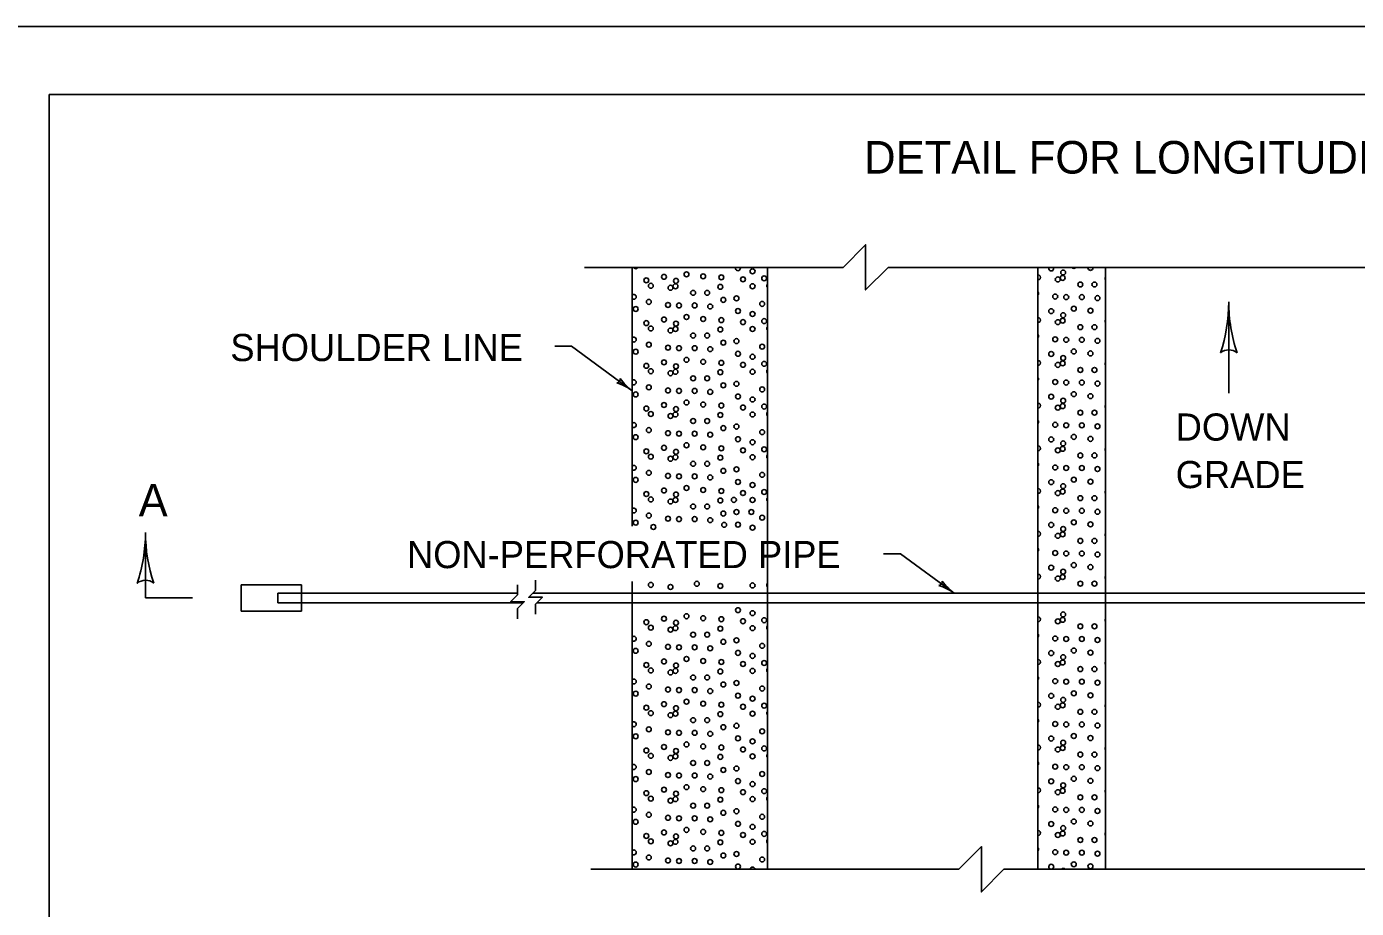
# Model space of a CAD drawing. Extents: x 1000 to 1036.3, y 1000 to 1022.
# Drawn here: x 1006.83 to 1016.63, y 1015.51 to 1022 of the extents above; entities that cross this region are included whole.
import ezdxf

# ---------------------------------------------------------------- set-up
doc = ezdxf.new("R2010")
doc.units = 0
for name, color, linetype in [('Level 1', 7, 'Continuous'), ('Level 10', 7, 'Continuous'), ('Level 11', 7, 'Continuous'), ('Level 5', 7, 'Continuous')]:
    doc.layers.add(name, color=color, linetype=linetype)

msp = doc.modelspace()

# ---------------------------------------------------------------- linework, layer by layer
at = {"layer": 'Level 1'}
for p, q in [((1012.5983, 1020.2274), (1010.9431, 1020.2274)), ((1011.296, 1020.2274), (1011.296, 1018.3207)), ((1012.292, 1020.2274), (1012.292, 1015.7961)), ((1020.0421, 1020.2274), (1013.4317, 1020.2274)), ((1014.284, 1020.2274), (1014.284, 1015.7961)), ((1014.782, 1020.2274), (1014.782, 1015.7961)), ((1015.6901, 1019.9722), (1015.6901, 1019.301)), ((1010.7242, 1019.6461), (1010.8492, 1019.6461)), ((1010.8492, 1019.6461), (1011.296, 1019.3191)), ((1007.7095, 1017.7931), (1007.7095, 1018.2758)), ((1013.1467, 1018.1175), (1013.2717, 1018.1175)), ((1013.2717, 1018.1175), (1013.6679, 1017.8276)), ((1008.4145, 1017.8899), (1008.4145, 1017.6962)), ((1008.8596, 1017.8899), (1008.4145, 1017.8899)), ((1008.8596, 1017.8899), (1008.8596, 1017.6962)), ((1011.296, 1017.9142), (1011.296, 1015.7961)), ((1008.057, 1017.7931), (1007.7095, 1017.7931)), ((1008.6835, 1017.8276), (1008.6835, 1017.7585)), ((1010.4498, 1017.8276), (1008.6835, 1017.8276)), ((1022.4456, 1017.8276), (1010.5623, 1017.8276)), ((1008.8596, 1017.6962), (1008.4145, 1017.6962)), ((1010.4929, 1017.7585), (1008.6835, 1017.7585)), ((1022.3765, 1017.7585), (1010.5933, 1017.7585)), ((1013.4507, 1015.7961), (1010.9909, 1015.7961)), ((1019.264, 1015.7961), (1014.284, 1015.7961))]:
    msp.add_line(p, q, dxfattribs=at)
for points in [[(1012.5983, 1020.2274), (1012.8483, 1020.2274), (1013.015, 1020.3941), (1013.015, 1020.0607), (1013.1817, 1020.2274), (1013.4317, 1020.2274)], [(1010.4498, 1017.8904), (1010.4498, 1017.8154), (1010.3998, 1017.7654), (1010.4998, 1017.7654), (1010.4498, 1017.7154), (1010.4498, 1017.6404)], [(1010.5833, 1017.9235), (1010.5833, 1017.8485), (1010.5332, 1017.7985), (1010.6332, 1017.7985), (1010.5833, 1017.7485), (1010.5833, 1017.6735)], [(1013.4507, 1015.7961), (1013.7007, 1015.7961), (1013.8673, 1015.9627), (1013.8673, 1015.6294), (1014.034, 1015.7961), (1014.284, 1015.7961)]]:
    msp.add_lwpolyline(points, dxfattribs=at)
for centre, radius, start, end in [((1014.5182, 1019.9722), 1.1719, 341.34716, 359.99389), ((1016.862, 1019.9722), 1.1719, 179.98778, 180), ((1016.862, 1019.9722), 1.1719, 180, 198.66878), ((1015.69, 1019.5265), 0.0938, 48.7746, 130.89129), ((1011.1761, 1019.4069), 0.0313, 282.57732, 4.69401), ((1011.0651, 1019.0036), 0.3909, 53.80272, 72.4715), ((1011.5269, 1019.6346), 0.3909, 215.14988, 233.79661), ((1011.0651, 1019.0036), 0.3909, 53.79049, 53.80272), ((1006.5376, 1018.2758), 1.1719, 341.33122, 0), ((1006.5376, 1018.2758), 1.1719, 0, 0.01223), ((1008.8814, 1018.2758), 1.1719, 180.00611, 198.65284), ((1007.7096, 1017.8301), 0.0938, 49.10871, 131.2254), ((1013.548, 1017.9154), 0.0313, 282.57775, 4.69445), ((1013.437, 1017.5121), 0.3909, 53.80316, 72.47194), ((1013.8988, 1018.1431), 0.3909, 215.15031, 233.79704), ((1013.437, 1017.5121), 0.3909, 53.79093, 53.80316)]:
    msp.add_arc(centre, radius, start, end, dxfattribs=at)
at = {"layer": 'Level 10'}
for p, q in [((1000, 1022), (1036, 1022)), ((1007, 1021.5), (1035.5, 1021.5)), ((1007, 1021.5), (1007, 1000.5))]:
    msp.add_line(p, q, dxfattribs=at)
at = {"layer": 'Level 11'}
msp.add_lwpolyline([(1007, 1000.5), (1035.5, 1000.5), (1035.5, 1021.5), (1007, 1021.5)], close=True, dxfattribs=at)
at = {"layer": 'Level 5'}
for centre in [(1011.3992, 1020.1317), (1011.5292, 1020.1577), (1011.6174, 1020.1278), (1011.6954, 1020.1762), (1011.818, 1020.1613), (1011.9517, 1020.1538), (1012.1114, 1020.139), (1012.182, 1020.1985), (1012.2674, 1020.1465), (1014.4305, 1020.1386), (1014.4666, 1020.1498), (1014.4703, 1020.1894), (1011.4325, 1020.0918), (1011.5775, 1020.077), (1011.6137, 1020.0882), (1011.7437, 1020.0398), (1011.8477, 1020.0398), (1011.9442, 1020.0843), (1012.182, 1020.0882), (1014.5966, 1020.1014), (1014.7006, 1020.1014), (1011.3212, 1019.921), (1011.4177, 1019.973), (1011.5589, 1019.9507), (1011.6397, 1019.947), (1011.7549, 1019.947), (1011.87, 1019.9395), (1011.9665, 1019.9878), (1012.0632, 1019.999), (1012.2525, 1019.9582), (1014.4118, 1020.0123), (1014.4926, 1020.0086), (1014.5483, 1019.9231), (1014.6078, 1020.0086), (1014.723, 1020.0011), (1011.5292, 1019.843), (1011.6954, 1019.8615), (1011.818, 1019.8467), (1011.9517, 1019.8392), (1012.0742, 1019.906), (1012.1114, 1019.8243), (1012.182, 1019.8838), (1012.2674, 1019.8318), (1014.3821, 1019.9046), (1014.4305, 1019.8239), (1014.4666, 1019.8351), (1014.4703, 1019.8748), (1014.671, 1019.9083), (1011.3992, 1019.817), (1011.4325, 1019.7772), (1011.5775, 1019.7623), (1011.6137, 1019.7735), (1011.6174, 1019.8132), (1011.7437, 1019.7252), (1011.8477, 1019.7252), (1011.9442, 1019.7697), (1012.182, 1019.7735), (1014.5966, 1019.7868), (1014.7006, 1019.7868), (1011.4177, 1019.6583), (1011.5589, 1019.636), (1011.6397, 1019.6323), (1011.7549, 1019.6323), (1011.87, 1019.6248), (1011.9665, 1019.6732), (1012.0632, 1019.6843), (1012.2525, 1019.6435), (1014.4118, 1019.6976), (1014.4926, 1019.6939), (1014.6078, 1019.6939), (1014.723, 1019.6864), (1011.3212, 1019.6063), (1011.5292, 1019.5283), (1011.6954, 1019.5468), (1011.818, 1019.532), (1011.9517, 1019.5245), (1012.0742, 1019.5913), (1012.182, 1019.5692), (1014.3821, 1019.5899), (1014.4703, 1019.5601), (1014.5483, 1019.6084), (1014.671, 1019.5936), (1011.3992, 1019.5023), (1011.4325, 1019.4625), (1011.5775, 1019.4477), (1011.6137, 1019.4588), (1011.6174, 1019.4985), (1011.9442, 1019.455), (1012.1114, 1019.5097), (1012.182, 1019.4588), (1012.2674, 1019.5172), (1014.4305, 1019.5093), (1014.4666, 1019.5204), (1014.5966, 1019.4721), (1014.7006, 1019.4721), (1011.4177, 1019.3437), (1011.7437, 1019.4105), (1011.8477, 1019.4105), (1011.9665, 1019.3585), (1012.0632, 1019.3697), (1012.2525, 1019.3288), (1014.4118, 1019.3829), (1014.4926, 1019.3793), (1014.6078, 1019.3793), (1014.723, 1019.3718), (1011.3212, 1019.2917), (1011.5589, 1019.3213), (1011.6397, 1019.3177), (1011.6954, 1019.2322), (1011.7549, 1019.3177), (1011.87, 1019.3102), (1012.0742, 1019.2767), (1012.182, 1019.2545), (1014.3821, 1019.2753), (1014.4703, 1019.2454), (1014.5483, 1019.2938), (1014.671, 1019.2789), (1011.3992, 1019.1877), (1011.4325, 1019.1478), (1011.5292, 1019.2137), (1011.5775, 1019.133), (1011.6137, 1019.1442), (1011.6174, 1019.1838), (1011.818, 1019.2173), (1011.9442, 1019.1403), (1011.9517, 1019.2098), (1012.1114, 1019.195), (1012.182, 1019.1442), (1012.2674, 1019.2025), (1014.4305, 1019.1946), (1014.4666, 1019.2058), (1014.5966, 1019.1574), (1014.7006, 1019.1574), (1011.7437, 1019.0958), (1011.8477, 1019.0958), (1011.9665, 1019.0438), (1012.0632, 1019.055), (1014.4118, 1019.0683), (1014.4926, 1019.0646), (1014.6078, 1019.0646), (1014.723, 1019.0571), (1011.3212, 1018.977), (1011.4177, 1019.029), (1011.5589, 1019.0067), (1011.6397, 1019.003), (1011.7549, 1019.003), (1011.87, 1018.9955), (1012.0742, 1018.962), (1012.182, 1018.9398), (1012.2525, 1019.0142), (1014.3821, 1018.9606), (1014.5483, 1018.9791), (1014.671, 1018.9643), (1011.3992, 1018.873), (1011.5292, 1018.899), (1011.6174, 1018.8692), (1011.6954, 1018.9175), (1011.818, 1018.9027), (1011.9517, 1018.8952), (1012.1114, 1018.8803), (1012.2674, 1018.8878), (1014.4305, 1018.8799), (1014.4666, 1018.8911), (1014.4703, 1018.9308), (1014.5966, 1018.8428), (1014.7006, 1018.8428), (1011.4325, 1018.8332), (1011.5775, 1018.8183), (1011.6137, 1018.8295), (1011.7437, 1018.7812), (1011.8477, 1018.7812), (1011.9442, 1018.8257), (1012.0632, 1018.7403), (1012.182, 1018.8295), (1014.4118, 1018.7536), (1014.4926, 1018.7499), (1014.6078, 1018.7499), (1014.723, 1018.7424), (1011.3212, 1018.6623), (1011.4177, 1018.7143), (1011.5589, 1018.692), (1011.6397, 1018.6883), (1011.7549, 1018.6883), (1011.87, 1018.6808), (1011.9665, 1018.7292), (1012.0742, 1018.6473), (1012.2525, 1018.6995), (1014.3821, 1018.6459), (1014.5483, 1018.6644), (1014.671, 1018.6496), (1011.3992, 1018.5583), (1011.5292, 1018.5843), (1011.6174, 1018.5545), (1011.6954, 1018.6028), (1011.818, 1018.588), (1011.9517, 1018.5805), (1012.1114, 1018.5657), (1012.182, 1018.6252), (1012.2674, 1018.5732), (1014.4305, 1018.5653), (1014.4666, 1018.5764), (1014.4703, 1018.6161), (1011.4325, 1018.5185), (1011.5775, 1018.5037), (1011.6137, 1018.5148), (1011.7437, 1018.4665), (1011.8477, 1018.4665), (1011.9442, 1018.511), (1012.0445, 1018.5153), (1012.182, 1018.5148), (1014.5966, 1018.5281), (1014.7006, 1018.5281), (1011.4177, 1018.3997), (1011.5589, 1018.3773), (1011.6397, 1018.3737), (1011.7549, 1018.3737), (1011.87, 1018.3662), (1011.9665, 1018.4145), (1012.0632, 1018.4257), (1012.1726, 1018.4259), (1012.2525, 1018.3848), (1014.4118, 1018.4389), (1014.4926, 1018.4353), (1014.5483, 1018.3498), (1014.6078, 1018.4353), (1014.723, 1018.4278), (1011.3212, 1018.3477), (1011.4512, 1018.3158), (1011.973, 1018.3314), (1012.0742, 1018.3327), (1012.182, 1018.3105), (1014.3821, 1018.3313), (1014.4305, 1018.2506), (1014.4666, 1018.2618), (1014.4703, 1018.3014), (1014.671, 1018.3349), (1014.5966, 1018.2134), (1014.7006, 1018.2134), (1014.4118, 1018.1243), (1014.4926, 1018.1206), (1014.6078, 1018.1206), (1014.723, 1018.1131), (1014.3821, 1018.0166), (1014.4703, 1017.9868), (1014.5483, 1018.0351), (1014.671, 1018.0203), (1011.4325, 1017.8892), (1011.5775, 1017.8743), (1011.7715, 1017.8979), (1011.9442, 1017.8817), (1012.182, 1017.8855), (1014.4305, 1017.9359), (1014.4666, 1017.9471), (1014.5966, 1017.8988), (1014.7006, 1017.8988), (1012.0742, 1017.7033), (1012.182, 1017.6812), (1014.4703, 1017.6721), (1011.3992, 1017.6143), (1011.4325, 1017.5745), (1011.5292, 1017.6403), (1011.6137, 1017.5708), (1011.6174, 1017.6105), (1011.6954, 1017.6588), (1011.818, 1017.644), (1011.9442, 1017.567), (1011.9517, 1017.6365), (1012.1114, 1017.6217), (1012.182, 1017.5708), (1012.2674, 1017.6292), (1014.4305, 1017.6213), (1014.4666, 1017.6324), (1014.5966, 1017.5841), (1014.7006, 1017.5841), (1011.5775, 1017.5597), (1011.7437, 1017.5225), (1011.8477, 1017.5225), (1011.9665, 1017.4705), (1012.0632, 1017.4817), (1014.4118, 1017.4949), (1014.4926, 1017.4913), (1014.6078, 1017.4913), (1014.723, 1017.4838), (1011.3212, 1017.4037), (1011.4177, 1017.4557), (1011.5589, 1017.4333), (1011.6397, 1017.4297), (1011.7549, 1017.4297), (1011.87, 1017.4222), (1012.0742, 1017.3887), (1012.2525, 1017.4408), (1014.3821, 1017.3873), (1014.5483, 1017.4058), (1014.671, 1017.3909), (1011.3992, 1017.2997), (1011.5292, 1017.3257), (1011.6174, 1017.2958), (1011.6954, 1017.3442), (1011.818, 1017.3293), (1011.9517, 1017.3218), (1012.1114, 1017.307), (1012.182, 1017.3665), (1012.2674, 1017.3145), (1014.4305, 1017.3066), (1014.4666, 1017.3178), (1014.4703, 1017.3574), (1011.4325, 1017.2598), (1011.5775, 1017.245), (1011.6137, 1017.2562), (1011.7437, 1017.2078), (1011.8477, 1017.2078), (1011.9442, 1017.2523), (1012.182, 1017.2562), (1014.4118, 1017.1803), (1014.4926, 1017.1766), (1014.5966, 1017.2694), (1014.6078, 1017.1766), (1014.7006, 1017.2694), (1011.3212, 1017.089), (1011.4177, 1017.141), (1011.5589, 1017.1187), (1011.6397, 1017.115), (1011.7549, 1017.115), (1011.87, 1017.1075), (1011.9665, 1017.1558), (1012.0632, 1017.167), (1012.2525, 1017.1262), (1014.5483, 1017.0911), (1014.671, 1017.0763), (1014.723, 1017.1691), (1011.3992, 1016.985), (1011.5292, 1017.011), (1011.6174, 1016.9812), (1011.6954, 1017.0295), (1011.818, 1017.0147), (1011.9517, 1017.0072), (1012.0742, 1017.074), (1012.1114, 1016.9923), (1012.182, 1017.0518), (1012.2674, 1016.9998), (1014.3821, 1017.0726), (1014.4305, 1016.9919), (1014.4666, 1017.0031), (1014.4703, 1017.0428), (1011.4325, 1016.9452), (1011.5775, 1016.9303), (1011.6137, 1016.9415), (1011.7437, 1016.8932), (1011.8477, 1016.8932), (1011.9442, 1016.9377), (1012.182, 1016.9415), (1014.5966, 1016.9548), (1014.7006, 1016.9548), (1011.4177, 1016.8263), (1011.5589, 1016.804), (1011.6397, 1016.8003), (1011.7549, 1016.8003), (1011.87, 1016.7928), (1011.9665, 1016.8412), (1012.0632, 1016.8523), (1012.2525, 1016.8115), (1014.4118, 1016.8656), (1014.4926, 1016.8619), (1014.6078, 1016.8619), (1014.723, 1016.8544), (1011.3212, 1016.7743), (1011.5292, 1016.6963), (1011.6954, 1016.7148), (1011.818, 1016.7), (1011.9517, 1016.6925), (1012.0742, 1016.7593), (1012.182, 1016.7372), (1012.2674, 1016.6852), (1014.3821, 1016.7579), (1014.4666, 1016.6884), (1014.4703, 1016.7281), (1014.5483, 1016.7764), (1014.671, 1016.7616), (1011.3992, 1016.6703), (1011.4325, 1016.6305), (1011.5775, 1016.6157), (1011.6137, 1016.6268), (1011.6174, 1016.6665), (1011.9442, 1016.623), (1012.1114, 1016.6777), (1012.182, 1016.6268), (1014.4305, 1016.6773), (1014.5966, 1016.6401), (1014.7006, 1016.6401), (1011.4177, 1016.5117), (1011.5589, 1016.4893), (1011.7437, 1016.5785), (1011.8477, 1016.5785), (1011.9665, 1016.5265), (1012.0632, 1016.5377), (1012.2525, 1016.4968), (1014.4118, 1016.5509), (1014.4926, 1016.5473), (1014.6078, 1016.5473), (1014.723, 1016.5398), (1011.3212, 1016.4597), (1011.6397, 1016.4857), (1011.6954, 1016.4002), (1011.7549, 1016.4857), (1011.87, 1016.4782), (1012.0742, 1016.4447), (1012.182, 1016.4225), (1014.3821, 1016.4433), (1014.4703, 1016.4134), (1014.5483, 1016.4618), (1014.671, 1016.4469), (1011.3992, 1016.3557), (1011.4325, 1016.3158), (1011.5292, 1016.3817), (1011.5775, 1016.301), (1011.6137, 1016.3122), (1011.6174, 1016.3518), (1011.818, 1016.3853), (1011.9442, 1016.3083), (1011.9517, 1016.3778), (1012.1114, 1016.363), (1012.182, 1016.3122), (1012.2674, 1016.3705), (1014.4305, 1016.3626), (1014.4666, 1016.3738), (1014.5966, 1016.3254), (1014.7006, 1016.3254), (1011.4177, 1016.197), (1011.7437, 1016.2638), (1011.8477, 1016.2638), (1011.9665, 1016.2118), (1012.0632, 1016.223), (1014.4118, 1016.2363), (1014.4926, 1016.2326), (1014.6078, 1016.2326), (1014.723, 1016.2251), (1011.3212, 1016.145), (1011.5589, 1016.1747), (1011.6397, 1016.171), (1011.7549, 1016.171), (1011.87, 1016.1635), (1012.0742, 1016.13), (1012.182, 1016.1078), (1012.2525, 1016.1822), (1014.3821, 1016.1286), (1014.4703, 1016.0988), (1014.5483, 1016.1471), (1014.671, 1016.1323), (1011.3992, 1016.041), (1011.4325, 1016.0012), (1011.5292, 1016.067), (1011.6137, 1015.9975), (1011.6174, 1016.0372), (1011.6954, 1016.0855), (1011.818, 1016.0707), (1011.9517, 1016.0632), (1012.1114, 1016.0483), (1012.182, 1015.9975), (1012.2674, 1016.0558), (1014.4305, 1016.0479), (1014.4666, 1016.0591), (1014.5966, 1016.0108), (1014.7006, 1016.0108), (1011.5775, 1015.9863), (1011.7437, 1015.9492), (1011.8477, 1015.9492), (1011.9442, 1015.9937), (1012.0632, 1015.9083), (1014.4118, 1015.9216), (1014.4926, 1015.9179), (1014.6078, 1015.9179), (1014.723, 1015.9104), (1011.3212, 1015.8303), (1011.4177, 1015.8823), (1011.5589, 1015.86), (1011.6397, 1015.8563), (1011.7549, 1015.8563), (1011.87, 1015.8488), (1011.9665, 1015.8972), (1012.0742, 1015.8153), (1012.2525, 1015.8675), (1014.5483, 1015.8324), (1014.671, 1015.8176)]:
    msp.add_circle(centre, 0.0181, dxfattribs=at)
for centre, start, end in [((1011.3212, 1020.2357), 207.20383, 332.79617), ((1012.0742, 1020.2207), 158.09084, 21.90916), ((1014.3821, 1020.2193), 153.15666, 26.84334), ((1014.5483, 1020.2378), 214.92306, 325.07694), ((1014.671, 1020.2229), 165.60579, 14.39421), ((1014.2855, 1020.1534), 265.37829, 94.62171), ((1014.7971, 1020.1459), 146.83159, 213.16841), ((1012.3045, 1020.0918), 133.95325, 226.04675), ((1014.2706, 1020.0346), 317.77329, 42.22671), ((1011.3064, 1020.0102), 234.96058, 125.03942), ((1014.2855, 1019.8388), 265.37829, 94.62171), ((1014.7971, 1019.8313), 146.83159, 213.16841), ((1012.3045, 1019.7772), 133.95325, 226.04675), ((1011.3064, 1019.6955), 234.96058, 125.03942), ((1014.2706, 1019.7199), 317.77329, 42.22671), ((1014.2855, 1019.5241), 265.37829, 94.62171), ((1012.3045, 1019.4625), 133.95325, 226.04675), ((1014.7971, 1019.5166), 146.83159, 213.16841), ((1011.3064, 1019.3808), 234.96058, 125.03942), ((1014.2706, 1019.4053), 317.77329, 42.22671), ((1012.3045, 1019.1478), 133.95325, 226.04675), ((1014.2855, 1019.2094), 265.37829, 94.62171), ((1014.7971, 1019.2019), 146.83159, 213.16841), ((1011.3064, 1019.0662), 234.96058, 125.03942), ((1014.2706, 1019.0906), 317.77329, 42.22671), ((1014.2855, 1018.8948), 265.37829, 94.62171), ((1014.7971, 1018.8873), 146.83159, 213.16841), ((1011.3064, 1018.7515), 234.96058, 125.03942), ((1012.3045, 1018.8332), 133.95325, 226.04675), ((1014.2706, 1018.7759), 317.77329, 42.22671), ((1014.2855, 1018.5801), 265.37829, 94.62171), ((1014.7971, 1018.5726), 146.83159, 213.16841), ((1012.3045, 1018.5185), 133.95325, 226.04675), ((1014.2706, 1018.4613), 317.77329, 42.22671), ((1011.3064, 1018.4368), 234.96058, 125.03942), ((1014.2855, 1018.2654), 265.37829, 94.62171), ((1014.7971, 1018.2579), 146.83159, 213.16841), ((1014.2706, 1018.1466), 317.77329, 42.22671), ((1012.3045, 1017.8892), 133.95325, 226.04675), ((1014.2855, 1017.9508), 265.37829, 94.62171), ((1014.7971, 1017.9433), 146.83159, 213.16841), ((1012.3045, 1017.5745), 133.95325, 226.04675), ((1014.2855, 1017.6361), 265.37829, 94.62171), ((1014.7971, 1017.6286), 146.83159, 213.16841), ((1011.3064, 1017.4928), 234.96058, 125.03942), ((1014.2706, 1017.5173), 317.77329, 42.22671), ((1014.2855, 1017.3214), 265.37829, 94.62171), ((1014.7971, 1017.3139), 146.83159, 213.16841), ((1011.3064, 1017.1782), 234.96058, 125.03942), ((1012.3045, 1017.2598), 133.95325, 226.04675), ((1014.2706, 1017.2026), 317.77329, 42.22671), ((1014.2855, 1017.0068), 265.37829, 94.62171), ((1014.7971, 1016.9993), 146.83159, 213.16841), ((1012.3045, 1016.9452), 133.95325, 226.04675), ((1014.2706, 1016.8879), 317.77329, 42.22671), ((1011.3064, 1016.8635), 234.96058, 125.03942), ((1014.2855, 1016.6921), 265.37829, 94.62171), ((1012.3045, 1016.6305), 133.95325, 226.04675), ((1014.7971, 1016.6846), 146.83159, 213.16841), ((1011.3064, 1016.5488), 234.96058, 125.03942), ((1014.2706, 1016.5733), 317.77329, 42.22671), ((1012.3045, 1016.3158), 133.95325, 226.04675), ((1014.2855, 1016.3774), 265.37829, 94.62171), ((1014.7971, 1016.3699), 146.83159, 213.16841), ((1011.3064, 1016.2342), 234.96058, 125.03942), ((1014.2706, 1016.2586), 317.77329, 42.22671), ((1014.2855, 1016.0628), 265.37829, 94.62171), ((1014.7971, 1016.0553), 146.83159, 213.16841), ((1011.3064, 1015.9195), 234.96058, 125.03942), ((1012.3045, 1016.0012), 133.95325, 226.04675), ((1014.2706, 1015.9439), 317.77329, 42.22671), ((1014.3821, 1015.8139), 279.02404, 260.97596), ((1012.182, 1015.7932), 9.26204, 170.73796), ((1014.4703, 1015.7841), 41.58564, 138.41436)]:
    msp.add_arc(centre, 0.0181, start, end, dxfattribs=at)

# ---------------------------------------------------------------- texts
at = {"layer": 'Level 1'}
for s, height, p in [('DETAIL FOR LONGITUDINAL UNDERDRAINS', 0.24, (1013.0039, 1020.9179)), ('SHOULDER LINE', 0.2, (1008.3346, 1019.5372)), ('DOWN', 0.2, (1015.299, 1018.9517)), ('GRADE', 0.2, (1015.299, 1018.6017)), ('A', 0.24, (1007.6593, 1018.3931)), ('NON-PERFORATED PIPE', 0.2, (1009.6362, 1018.0127))]:
    msp.add_text(s, height=height, dxfattribs=at).set_placement(p)

doc.saveas('drawing.dxf')
